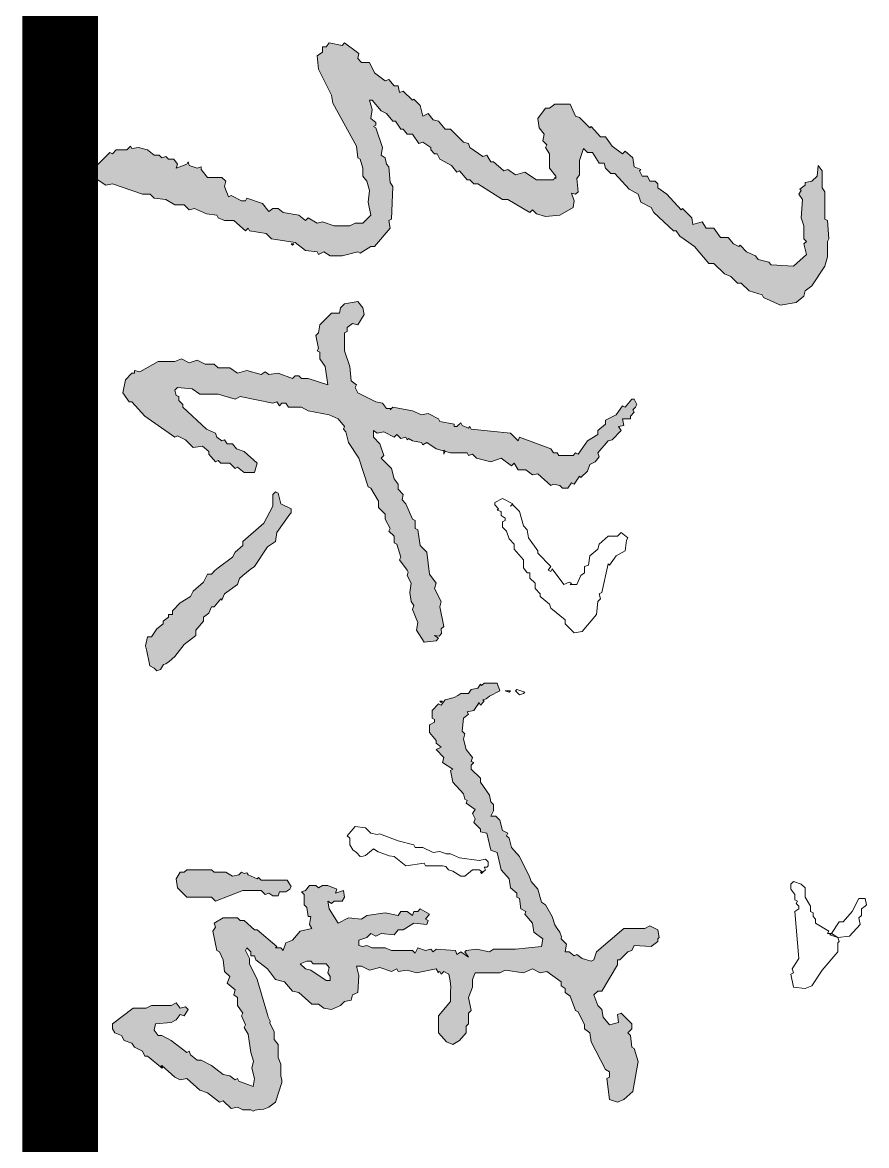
# Model space of a CAD drawing. Extents: x 1188826 to 1909461, y 608442 to 1651179.
# Drawn here: x 1280522.8 to 1280679.3, y 622542.3 to 622750.5 of the extents above; entities that cross this region are included whole.
import ezdxf

# ---------------------------------------------------------------- set-up
doc = ezdxf.new("R2010")
doc.units = 0
doc.header["$LTSCALE"] = 1000
doc.header["$MEASUREMENT"] = 0
doc.layers.add('图框', color=140, linetype='Continuous')
doc.layers.add('签名', color=7, linetype='Continuous', lineweight=18)

# ---------------------------------------------------------------- blocks, each defined once
blk = doc.blocks.new('tq123')
at = {"layer": '签名'}
h = blk.add_hatch(color=2, dxfattribs=at)
h.dxf.hatch_style = 1
h.paths.add_polyline_path([(-1979, 7074.9), (-1968.1, 7076.1), (-1966.9, 7078.5), (-1958.5, 7080.9), (-1951.2, 7080.9), (-1946.4, 7084.5), (-1937.9, 7087), (-1927, 7085.8), (-1914.9, 7088.2), (-1907.7, 7080.9), (-1907.7, 7073.7), (-1905.2, 7068.8), (-1905.2, 7054.3), (-1908.9, 7043.4), (-1907.7, 7038.6), (-1912.5, 7030.1), (-1910.1, 7027.7), (-1914.9, 7021.6), (-1917.3, 7007.1), (-1921, 7002.3), (-1921, 6997.5), (-1918.5, 6993.8), (-1925.8, 6987.8), (-1930.6, 6973.3), (-1928.2, 6972), (-1928.2, 6968.4), (-1933.1, 6958.7), (-1931.8, 6956.3), (-1941.5, 6952.7), (-1946.4, 6953.9), (-1950, 6950.3), (-1950, 6937), (-1959.1, 6929.3), (-1958.5, 6927.3), (-1961.9, 6917), (-1958.5, 6907.9), (-1962.1, 6909.1), (-1966.9, 6905.5), (-1966.9, 6900.7), (-1969.3, 6898.3), (-1968.1, 6894.6), (-1970.6, 6892.2), (-1970.6, 6887.4), (-1975.4, 6881.3), (-1977.8, 6872.9), (-1976.6, 6866.8), (-1979, 6865.6), (-1975.4, 6862), (-1975.4, 6852.3), (-1971.8, 6848.7), (-1973, 6846.3), (-1957.2, 6830.5), (-1950, 6831.7), (-1942.7, 6842.6), (-1943.9, 6848.7), (-1934.3, 6876.5), (-1934.3, 6883.7), (-1930.6, 6887.4), (-1929.4, 6898.3), (-1924.6, 6906.7), (-1924.6, 6915.2), (-1919.8, 6920), (-1921, 6924.9), (-1916.1, 6935.8), (-1914.9, 6945.4), (-1912.5, 6946.6), (-1910.1, 6952.7), (-1910.1, 6961.2), (-1900.4, 6972), (-1902.8, 6974.5), (-1900.4, 6975.7), (-1898, 6991.4), (-1893.1, 6996.2), (-1889.5, 7018), (-1882.3, 7027.7), (-1881, 7038.6), (-1878.6, 7039.8), (-1881, 7044.6), (-1877.4, 7050.7), (-1877.4, 7061.6), (-1881, 7076.1), (-1879.8, 7078.5), (-1885.9, 7088.2), (-1885.9, 7091.8), (-1902.8, 7106.3), (-1910.1, 7105.1), (-1911.3, 7107.5), (-1941.5, 7108.7), (-1945.2, 7106.3), (-1959.7, 7105.1), (-1962.1, 7102.7), (-1968.1, 7101.5), (-1970.6, 7097.8), (-1977.8, 7099.1), (-1996, 7093), (-1997.2, 7090.6), (-1998.4, 7093), (-2000.8, 7093), (-2004.4, 7088.2), (-2012.9, 7089.4), (-2021.4, 7087), (-2021.4, 7089.4), (-2011.7, 7097.8), (-2009.3, 7102.7), (-2002, 7108.7), (-2002, 7111.2), (-1994.7, 7116), (-1994.7, 7118.4), (-1989.9, 7122), (-1989.9, 7126.9), (-1981.4, 7132.9), (-1982.7, 7136.6), (-1977.8, 7143.8), (-1975.4, 7143.8), (-1971.8, 7147.4), (-1971.8, 7149.9), (-1966.9, 7152.3), (-1960.9, 7163.2), (-1954.8, 7168), (-1956, 7170.4), (-1947.6, 7177.7), (-1947.6, 7180.1), (-1943.9, 7183.7), (-1943.9, 7187.4), (-1929.4, 7210.3), (-1929.4, 7215.2), (-1917.3, 7235.7), (-1919.8, 7238.2), (-1916.1, 7241.8), (-1913.7, 7250.3), (-1914.9, 7263.6), (-1922.2, 7275.7), (-1928.2, 7276.9), (-1935.5, 7274.4), (-1934.3, 7278.1), (-1936.7, 7280.5), (-1948.8, 7279.3), (-1952.4, 7281.7), (-1965.7, 7281.7), (-1976.6, 7285.3), (-1973, 7289), (-1973, 7293.8), (-1963.3, 7299.9), (-1963.3, 7304.7), (-1958.5, 7305.9), (-1953.6, 7310.7), (-1953.6, 7314.4), (-1939.1, 7327.7), (-1934.3, 7336.1), (-1927, 7338.6), (-1922.2, 7348.2), (-1917.3, 7350.7), (-1900.4, 7368.8), (-1900.4, 7371.2), (-1895.6, 7374.8), (-1885.9, 7388.2), (-1870.2, 7401.5), (-1870.2, 7406.3), (-1860.5, 7416), (-1858.1, 7422), (-1852, 7428.1), (-1852, 7431.7), (-1844.8, 7439), (-1841.1, 7451.1), (-1838.7, 7452.3), (-1831.5, 7468), (-1833.9, 7482.5), (-1839.9, 7489.8), (-1844.8, 7491), (-1849.6, 7497), (-1867.7, 7509.1), (-1876.2, 7511.5), (-1890.7, 7511.5), (-1893.1, 7512.7), (-1910.1, 7511.5), (-1911.3, 7509.1), (-1936.7, 7509.1), (-1940.3, 7506.7), (-1956, 7506.7), (-1960.9, 7503.1), (-1951.2, 7501.9), (-1946.4, 7497), (-1945.2, 7491), (-1942.7, 7491), (-1939.1, 7486.1), (-1937.9, 7487.3), (-1934.3, 7484.9), (-1929.4, 7488.5), (-1912.5, 7487.3), (-1905.2, 7489.8), (-1893.1, 7489.8), (-1890.7, 7492.2), (-1888.3, 7489.8), (-1878.6, 7492.2), (-1867.7, 7480.1), (-1868.9, 7459.5), (-1871.4, 7457.1), (-1873.8, 7447.4), (-1877.4, 7445), (-1881, 7436.5), (-1887.1, 7430.5), (-1885.9, 7429.3), (-1888.3, 7424.4), (-1894.3, 7419.6), (-1894.3, 7412.3), (-1902.8, 7406.3), (-1902.8, 7399), (-1908.9, 7395.4), (-1906.4, 7386.9), (-1912.5, 7385.7), (-1921, 7377.3), (-1919.8, 7376.1), (-1934.3, 7362.7), (-1940.3, 7354.3), (-1943.9, 7354.3), (-1946.4, 7351.9), (-1946.4, 7347), (-1951.2, 7344.6), (-1951.2, 7339.8), (-1958.2, 7336.3), (-1959.7, 7332.5), (-1968.1, 7331.3), (-1974.2, 7324), (-1971.8, 7321.6), (-1979, 7311.9), (-1987.5, 7305.9), (-1987.5, 7301.1), (-1997.2, 7292.6), (-1996, 7291.4), (-2005.6, 7281.7), (-2006.8, 7278.1), (-2017.7, 7273.2), (-2017.7, 7258.7), (-2014.1, 7253.9), (-2014.1, 7250.3), (-2004.4, 7243), (-1996, 7244.2), (-1989.9, 7249), (-1983.9, 7247.8), (-1980.2, 7251.5), (-1977.8, 7250.3), (-1971.8, 7253.9), (-1958.5, 7253.9), (-1951.2, 7259.9), (-1948.8, 7259.9), (-1950, 7258.7), (-1947.6, 7257.5), (-1947.6, 7241.8), (-1954.8, 7230.9), (-1952.4, 7222.4), (-1957.2, 7215.2), (-1956, 7211.5), (-1964.5, 7201.9), (-1964.5, 7199.5), (-1970.6, 7195.8), (-1969.3, 7192.2), (-1977.8, 7180.1), (-1981.4, 7178.9), (-1982.7, 7174.1), (-1994.7, 7162), (-1994.7, 7157.1), (-2002, 7151.1), (-2003.2, 7146.2), (-2009.3, 7141.4), (-2006.8, 7136.6), (-2016.5, 7134.1), (-2022.6, 7128.1), (-2021.4, 7126.9), (-2029.8, 7118.4), (-2028.6, 7114.8), (-2034.7, 7113.6), (-2034.7, 7109.9), (-2040.7, 7105.1), (-2039.5, 7101.5), (-2046.8, 7091.8), (-2056.4, 7087), (-2056.4, 7079.7), (-2060.1, 7076.1), (-2064.9, 7077.3), (-2074.6, 7064), (-2072.2, 7061.6), (-2074.6, 7049.5), (-2071, 7047), (-2071, 7043.4), (-2066.1, 7043.4), (-2062.5, 7038.6), (-2050.4, 7039.8), (-2026.2, 7051.9), (-2018.9, 7053.1)])
h = blk.add_hatch(color=2, dxfattribs=at)
h.dxf.hatch_style = 1
h.paths.add_polyline_path([(-1198.4, 7268.4), (-1194.7, 7268.4), (-1191.1, 7273.2), (-1177.8, 7278.1), (-1176.6, 7280.5), (-1164.5, 7286.5), (-1160.9, 7286.5), (-1157.2, 7291.4), (-1148.8, 7292.6), (-1123.4, 7305.9), (-1121, 7309.5), (-1116.1, 7309.5), (-1114.9, 7307.1), (-1095.6, 7309.5), (-1093.1, 7316.8), (-1095.6, 7322.8), (-1102.8, 7331.3), (-1130.6, 7336.1), (-1142.7, 7332.5), (-1143.9, 7330.1), (-1154.8, 7328.9), (-1157.2, 7326.5), (-1160.9, 7330.1), (-1165.7, 7330.1), (-1175.4, 7320.4), (-1174.2, 7316.8), (-1166.9, 7318), (-1164.5, 7309.5), (-1171.8, 7303.5), (-1179, 7302.3), (-1182.6, 7298.6), (-1192.3, 7295), (-1195.9, 7298.6), (-1195.9, 7302.3), (-1220.1, 7316.8), (-1225, 7316.8), (-1225, 7319.2), (-1232.2, 7326.5), (-1233.4, 7330.1), (-1238.3, 7332.5), (-1237.1, 7348.2), (-1241.9, 7354.3), (-1244.3, 7354.3), (-1245.5, 7355.5), (-1252.8, 7354.3), (-1256.4, 7347), (-1254, 7342.2), (-1254, 7322.8), (-1232.2, 7297.4), (-1225, 7295), (-1223.8, 7292.6), (-1226.2, 7284.1), (-1229.8, 7279.3), (-1228.6, 7276.9), (-1232.2, 7272), (-1232.2, 7268.4), (-1239.5, 7269.6), (-1244.3, 7264.8), (-1246.3, 7264.9), (-1250.4, 7263.6), (-1254, 7261.1), (-1257.2, 7258.9), (-1264.9, 7256.3), (-1275.8, 7250.3), (-1278.2, 7246.6), (-1290.3, 7243), (-1297.6, 7237), (-1299.3, 7236.2), (-1302.6, 7235.2), (-1306, 7233.3), (-1320.5, 7226.1), (-1329, 7218.8), (-1337.5, 7216.4), (-1339.9, 7214), (-1342.3, 7215.2), (-1344.7, 7210.3), (-1354.4, 7207.9), (-1358, 7204.3), (-1358, 7199.5), (-1362.9, 7201.9), (-1368.9, 7201.9), (-1371.3, 7199.5), (-1377.4, 7198.2), (-1389.5, 7189.8), (-1393.1, 7189.8), (-1401.6, 7181.3), (-1405.2, 7181.3), (-1407.6, 7183.7), (-1408.8, 7181.3), (-1412.5, 7182.5), (-1419.7, 7176.5), (-1429.4, 7174.1), (-1434.2, 7175.3), (-1436.7, 7172.8), (-1448.8, 7174.1), (-1452.4, 7178.9), (-1454.8, 7177.7), (-1456, 7183.7), (-1460.4, 7187.6), (-1460.9, 7189.8), (-1464.5, 7193.4), (-1465.7, 7192.2), (-1466.7, 7195.3), (-1469.3, 7198.2), (-1474.2, 7207.9), (-1481.4, 7205.5), (-1481.4, 7193.4), (-1479, 7191), (-1480.2, 7189.8), (-1476.6, 7187.4), (-1475.4, 7181.3), (-1471.7, 7178.9), (-1471.7, 7171.6), (-1469.6, 7168.4), (-1468.1, 7165.6), (-1465.7, 7157.1), (-1460.9, 7153.5), (-1462.1, 7151.1), (-1456, 7145), (-1448.8, 7145), (-1447.5, 7147.4), (-1445.1, 7147.4), (-1442.7, 7142.6), (-1435.4, 7142.6), (-1428.2, 7148.7), (-1425.8, 7148.7), (-1422.1, 7153.5), (-1419.7, 7148.7), (-1412.5, 7155.9), (-1407.6, 7154.7), (-1401.6, 7164.4), (-1400.4, 7162), (-1389.5, 7164.4), (-1378.6, 7174.1), (-1373.8, 7175.3), (-1372.5, 7177.7), (-1370.1, 7176.5), (-1364.1, 7184.9), (-1360.5, 7182.5), (-1355.6, 7184.9), (-1352, 7183.7), (-1345.9, 7189.8), (-1343.5, 7189.8), (-1342.3, 7195.8), (-1326.6, 7199.5), (-1324.2, 7205.5), (-1308.4, 7209.1), (-1300, 7216.4), (-1291.5, 7217.6), (-1286.7, 7223.6), (-1283, 7223.6), (-1281.8, 7226.1), (-1272.2, 7227.3), (-1269.7, 7232.1), (-1267.3, 7230.9), (-1258.8, 7238.2), (-1250.4, 7239.4), (-1244.3, 7247.8), (-1237.1, 7246.6), (-1234.7, 7222.4), (-1234.7, 7201.9), (-1232.2, 7198.2), (-1234.7, 7186.1), (-1233.4, 7176.5), (-1232.2, 7175.3), (-1227.4, 7178.9), (-1232.2, 7171.6), (-1229.8, 7168), (-1233.4, 7166.8), (-1234.7, 7148.7), (-1232.2, 7146.2), (-1234.7, 7143.8), (-1233.4, 7139), (-1235.9, 7131.7), (-1231, 7129.3), (-1233.4, 7126.9), (-1233.4, 7107.5), (-1235.9, 7101.5), (-1235.9, 7089.4), (-1238.3, 7084.5), (-1237.1, 7080.9), (-1238.3, 7077.3), (-1243.1, 7077.3), (-1245.5, 7084.5), (-1249.2, 7088.2), (-1246.8, 7093), (-1249.2, 7097.8), (-1248, 7109.9), (-1252.8, 7113.6), (-1252.8, 7118.4), (-1258.8, 7128.1), (-1257.6, 7140.2), (-1261.3, 7141.4), (-1262.5, 7139), (-1267.3, 7142.6), (-1272.2, 7134.1), (-1269.7, 7131.7), (-1269.7, 7128.1), (-1266.1, 7126.9), (-1269.7, 7122), (-1269.7, 7116), (-1266.1, 7113.6), (-1268.5, 7101.5), (-1266.1, 7084.5), (-1262.5, 7079.7), (-1263.7, 7067.6), (-1258.8, 7057.9), (-1272.2, 7049.5), (-1279.4, 7048.3), (-1277, 7051.9), (-1279.4, 7054.3), (-1279.4, 7061.6), (-1283, 7064), (-1289.1, 7062.8), (-1286.7, 7055.5), (-1290.3, 7056.7), (-1293.9, 7048.3), (-1293.9, 7043.4), (-1291.5, 7039.8), (-1293.9, 7037.4), (-1293.9, 7031.3), (-1289.1, 7027.7), (-1287.9, 7024.1), (-1285.5, 7026.5), (-1275.8, 7026.5), (-1273.4, 7028.9), (-1264.9, 7030.1), (-1264.9, 7032.5), (-1257.6, 7031.3), (-1254, 7033.7), (-1251.6, 7022.9), (-1243.1, 7015.6), (-1240.7, 7009.5), (-1233.4, 7007.1), (-1235.9, 7004.7), (-1236.1, 7003.4), (-1237.2, 7000.9), (-1237.1, 7001.1), (-1235.9, 6999.9), (-1237.2, 7000.9), (-1252.8, 6982.9), (-1252.8, 6980.5), (-1261.3, 6970.8), (-1261.3, 6967.2), (-1263.7, 6964.8), (-1263.7, 6951.5), (-1258.8, 6943), (-1255.2, 6944.2), (-1251.6, 6941.8), (-1233.4, 6945.4), (-1232.2, 6947.9), (-1225, 6951.5), (-1214.1, 6952.7), (-1209.3, 6957.5), (-1203.2, 6955.1), (-1197.2, 6962.4), (-1192.3, 6961.2), (-1189.9, 6964.8), (-1182.6, 6964.8), (-1175.4, 6969.6), (-1173, 6968.4), (-1164.5, 6972), (-1162.1, 6970.8), (-1156, 6974.5), (-1140.3, 6976.7), (-1140.3, 6976.9), (-1140.2, 6976.7), (-1139.1, 6976.9), (-1131.1, 6979.4), (-1124.6, 6978.1), (-1114.9, 6980.5), (-1107.6, 6979.3), (-1112.5, 6966), (-1114.9, 6964.8), (-1113.7, 6962.4), (-1117.3, 6957.5), (-1118.5, 6951.5), (-1127, 6940.6), (-1131.8, 6930.9), (-1131.8, 6927.3), (-1136.7, 6921.2), (-1140.3, 6920), (-1139.1, 6917.6), (-1150, 6903.1), (-1154.8, 6894.6), (-1154.8, 6891), (-1159.7, 6887.4), (-1165.7, 6888.6), (-1166.9, 6903.1), (-1169.3, 6907.9), (-1174.2, 6911.6), (-1173, 6915.2), (-1179, 6918.8), (-1181.4, 6916.4), (-1180.2, 6911.6), (-1185.1, 6907.9), (-1182.6, 6903.1), (-1182.6, 6885), (-1180.2, 6880.1), (-1180.2, 6868), (-1165.7, 6848.7), (-1160.9, 6848.7), (-1157.2, 6851.1), (-1154.8, 6857.1), (-1150, 6859.6), (-1147.6, 6866.8), (-1143.9, 6869.2), (-1140.3, 6876.5), (-1135.5, 6878.9), (-1135.5, 6881.3), (-1125.8, 6893.4), (-1127, 6894.6), (-1116.1, 6906.7), (-1113.7, 6911.6), (-1114.9, 6917.6), (-1104, 6929.7), (-1101.6, 6937), (-1093.1, 6947.9), (-1094.3, 6951.5), (-1087.1, 6958.7), (-1088.3, 6964.8), (-1085.9, 6969.6), (-1085.9, 6976.9), (-1084.7, 6979.2), (-1085.5, 6981.1), (-1085.9, 6982.9), (-1086.6, 6989.1), (-1088.3, 6993.8), (-1093.1, 6999.9), (-1111.3, 7005.9), (-1113.7, 7005.9), (-1117, 7004.7), (-1118.5, 7004.7), (-1128.2, 7004.7), (-1134.3, 7002.3), (-1146.4, 7002.3), (-1151.2, 6998.7), (-1158.5, 6998.7), (-1165.7, 6995), (-1166.6, 6994.8), (-1168.1, 6995), (-1171.9, 6993.1), (-1174.2, 6992.6), (-1206.8, 6982.9), (-1221.3, 6975.7), (-1226.2, 6975.7), (-1233.4, 6972), (-1235.9, 6973.3), (-1232.2, 6976.9), (-1228.6, 6976.9), (-1228.6, 6980.5), (-1225, 6981.7), (-1216.5, 6992.6), (-1206.8, 6999.9), (-1204.4, 7008.3), (-1195.9, 7015.6), (-1194.7, 7021.6), (-1183.9, 7033.7), (-1183.9, 7039.8), (-1180.2, 7044.6), (-1179, 7051.9), (-1182.6, 7060.3), (-1186.3, 7064), (-1187.5, 7070), (-1192.3, 7071.2), (-1194.7, 7076.1), (-1210.5, 7077.3), (-1218.9, 7074.9), (-1218.9, 7079.7), (-1215.3, 7087), (-1217.7, 7096.6), (-1214.1, 7107.5), (-1216.5, 7112.4), (-1214.1, 7113.6), (-1215.3, 7122), (-1212.9, 7130.5), (-1216.5, 7148.7), (-1212.9, 7151.1), (-1211.7, 7153.5), (-1214.1, 7155.9), (-1211.7, 7160.7), (-1205.3, 7161.9), (-1199.5, 7162.4), (-1195.9, 7162), (-1186.3, 7162), (-1173, 7151.1), (-1157.2, 7151.1), (-1148.8, 7158.3), (-1146.4, 7164.4), (-1150, 7170.4), (-1157.2, 7176.5), (-1163.3, 7176.5), (-1165.7, 7178.9), (-1175.4, 7178.9), (-1177.8, 7181.3), (-1189.9, 7178.9), (-1199.6, 7182.5), (-1206.8, 7182.5), (-1212.9, 7184.9), (-1212.9, 7207.9), (-1215.3, 7212.8), (-1212.9, 7229.7), (-1216.5, 7238.2), (-1212.9, 7245.4), (-1214.1, 7251.5), (-1204.4, 7264.8), (-1200.8, 7264.8)])
h.paths.add_polyline_path([(-1205.6, 7050.7), (-1205.6, 7047), (-1215.3, 7032.5), (-1216.5, 7027.7), (-1221.3, 7022.9), (-1223.8, 7028.9), (-1223.8, 7032.5), (-1221.3, 7034.9), (-1221.3, 7047), (-1217.7, 7049.5), (-1212.9, 7048.3), (-1209.3, 7050.7)], flags=16)
h = blk.add_hatch(color=2, dxfattribs=at)
h.dxf.hatch_style = 1
h.paths.add_polyline_path([(-1750.4, 7076.1), (-1755.2, 7073.7), (-1757.7, 7074.9), (-1761.3, 7070), (-1774.6, 7068.8), (-1789.1, 7064), (-1806, 7064), (-1807.3, 7066.4), (-1810.9, 7066.4), (-1814.5, 7071.2), (-1813.3, 7076.1), (-1823, 7082.1), (-1829, 7080.9), (-1835.1, 7076.1), (-1832.7, 7064), (-1829, 7060.3), (-1824.2, 7059.1), (-1824.2, 7051.9), (-1813.3, 7041), (-1806, 7039.8), (-1803.6, 7037.4), (-1791.5, 7039.8), (-1789.1, 7038.6), (-1787.9, 7041), (-1781.9, 7041), (-1774.6, 7045.8), (-1757.7, 7048.3), (-1763.7, 7030.1), (-1763.7, 7024.1), (-1766.1, 7021.6), (-1766.1, 7018), (-1763.7, 7015.6), (-1768.6, 7002.3), (-1767.3, 6993.8), (-1769.8, 6990.2), (-1767.3, 6986.6), (-1771, 6973.3), (-1768.6, 6964.8), (-1773.4, 6957.5), (-1773.4, 6946.6), (-1777, 6943), (-1777, 6934.6), (-1780.6, 6927.3), (-1778.2, 6920), (-1781.9, 6912.8), (-1779.4, 6906.7), (-1779.4, 6891), (-1769.8, 6874.1), (-1771, 6869.2), (-1768.6, 6869.2), (-1768.6, 6866.8), (-1762.5, 6860.8), (-1750.4, 6858.3), (-1741.9, 6864.4), (-1741.9, 6866.8), (-1728.6, 6878.9), (-1709.3, 6906.7), (-1710.5, 6909.1), (-1706.9, 6916.4), (-1699.6, 6923.7), (-1700.8, 6932.1), (-1696, 6938.2), (-1693.6, 6938.2), (-1686.3, 6944.2), (-1687.5, 6946.6), (-1685.1, 6949.1), (-1685.1, 6957.5), (-1680.3, 6962.4), (-1681.5, 6964.8), (-1676.6, 6970.8), (-1676.6, 6980.5), (-1685.1, 6982.9), (-1696, 6970.8), (-1698.4, 6963.6), (-1703.2, 6960), (-1703.2, 6955.1), (-1706.9, 6952.7), (-1705.7, 6950.3), (-1709.3, 6945.4), (-1712.9, 6944.2), (-1716.5, 6935.8), (-1737.1, 6914), (-1739.5, 6914), (-1743.1, 6910.4), (-1746.8, 6910.4), (-1748, 6907.9), (-1752.8, 6906.7), (-1755.2, 6909.1), (-1754, 6922.5), (-1749.2, 6929.7), (-1749.2, 6946.6), (-1744.4, 6962.4), (-1746.8, 6967.2), (-1740.7, 6997.5), (-1741.9, 7001.1), (-1738.3, 7003.5), (-1740.7, 7005.9), (-1740.7, 7009.5), (-1737.1, 7012), (-1737.1, 7024.1), (-1733.5, 7030.1), (-1729.8, 7049.5), (-1726.2, 7057.9), (-1719, 7064), (-1716.5, 7062.8), (-1714.1, 7065.2), (-1704.4, 7067.6), (-1689.9, 7077.3), (-1663.3, 7085.8), (-1662.1, 7088.2), (-1650, 7095.4), (-1644, 7095.4), (-1637.9, 7101.5), (-1633.1, 7101.5), (-1624.6, 7106.3), (-1622.2, 7105.1), (-1617.4, 7109.9), (-1611.3, 7109.9), (-1610.1, 7112.4), (-1598, 7116), (-1595.6, 7114.8), (-1584.6, 7123), (-1581.1, 7122), (-1573.8, 7125.7), (-1565.3, 7124.5), (-1556.9, 7125.7), (-1553.2, 7128.1), (-1549.6, 7126.9), (-1537.5, 7131.7), (-1530.3, 7130.5), (-1519.4, 7137.8), (-1520.6, 7148.7), (-1523, 7151.1), (-1525.4, 7147.4), (-1524.8, 7151.5), (-1527.3, 7153.9), (-1531.5, 7153.5), (-1533.9, 7155.9), (-1552, 7152.3), (-1556.9, 7153.5), (-1569, 7147.4), (-1573.8, 7148.7), (-1582.3, 7142.6), (-1602.8, 7140.2), (-1608.9, 7134.1), (-1623.4, 7131.7), (-1624.6, 7129.3), (-1631.9, 7129.3), (-1633.1, 7126.9), (-1647.6, 7120.8), (-1651.2, 7117.2), (-1656.1, 7118.4), (-1660.9, 7113.6), (-1665.7, 7113.6), (-1670.6, 7109.9), (-1680.3, 7107.5), (-1689.9, 7097.8), (-1692.3, 7100.3), (-1703.2, 7096.6), (-1709.3, 7090.6), (-1715.3, 7090.6), (-1712.9, 7094.2), (-1714.1, 7100.3), (-1709.3, 7109.9), (-1711.7, 7112.4), (-1708.1, 7116), (-1709.3, 7120.8), (-1706.9, 7122), (-1708.1, 7123.2), (-1705.7, 7126.9), (-1704.4, 7135.3), (-1702, 7136.6), (-1704.4, 7140.2), (-1698.4, 7148.7), (-1696.4, 7155.9), (-1697.2, 7155.9), (-1696.1, 7157), (-1694.8, 7162), (-1694.8, 7177.7), (-1692.3, 7178.9), (-1693.6, 7182.5), (-1689.9, 7186.1), (-1686.3, 7199.5), (-1689.9, 7209.1), (-1682.7, 7218.8), (-1685.1, 7221.2), (-1679, 7224.9), (-1679, 7232.1), (-1674.2, 7238.2), (-1675.4, 7243), (-1664.5, 7255.1), (-1665.7, 7257.5), (-1664.5, 7263.6), (-1662.1, 7266), (-1662.1, 7270.8), (-1666.9, 7274.4), (-1665.7, 7276.9), (-1673, 7281.7), (-1671.8, 7282.9), (-1677.8, 7289), (-1683.9, 7291.4), (-1686.3, 7296.2), (-1691.1, 7299.9), (-1694.8, 7298.6), (-1705.7, 7308.3), (-1706.9, 7311.9), (-1715.3, 7320.4), (-1719, 7318), (-1720.2, 7322.8), (-1726.2, 7321.6), (-1726.2, 7328.9), (-1728.6, 7328.9), (-1732.3, 7332.5), (-1734.7, 7331.3), (-1737.1, 7333.7), (-1739.5, 7334.9), (-1744.4, 7332.5), (-1744.4, 7330.1), (-1737.1, 7324), (-1738.3, 7321.6), (-1729.8, 7315.6), (-1725, 7305.9), (-1721.4, 7305.9), (-1715.3, 7298.6), (-1711.7, 7298.6), (-1705.7, 7289), (-1693.6, 7280.5), (-1694.8, 7278.1), (-1692.3, 7275.7), (-1692.3, 7262.4), (-1694.8, 7261.1), (-1694.8, 7257.5), (-1698.4, 7255.1), (-1709.3, 7226.1), (-1705.7, 7224.9), (-1712.9, 7217.6), (-1716.5, 7181.3), (-1719, 7180.1), (-1717.7, 7178.9), (-1721.2, 7170.3), (-1719, 7168), (-1719, 7165.6), (-1721.4, 7165.6), (-1723.8, 7152.3), (-1726.2, 7151.1), (-1731.1, 7141.4), (-1729.8, 7135.3), (-1733.5, 7126.9), (-1737.1, 7108.7), (-1735.9, 7107.5), (-1735.9, 7102.7), (-1740.7, 7099.1), (-1741.9, 7093)])
h = blk.add_hatch(color=2, dxfattribs=at)
h.dxf.hatch_style = 1
h.paths.add_polyline_path([(-1561.7, 6921.2), (-1555.7, 6911.6), (-1548.4, 6904.3), (-1544.8, 6904.3), (-1544.8, 6900.7), (-1542.4, 6900.7), (-1538.7, 6895.8), (-1536.3, 6895.8), (-1531.5, 6889.8), (-1524.2, 6885), (-1524.2, 6881.3), (-1515.9, 6879.5), (-1510.8, 6880.5), (-1500.5, 6882.9), (-1497.4, 6883.5), (-1495.2, 6887.4), (-1492.8, 6889.8), (-1494, 6893.4), (-1498.5, 6896), (-1499.3, 6898.3), (-1501.4, 6901.3), (-1506.1, 6906.7), (-1517, 6915.2), (-1525.4, 6926.1), (-1530.3, 6926.1), (-1538.7, 6933.3), (-1542.4, 6933.3), (-1546, 6938.2), (-1552, 6940.6), (-1552, 6943), (-1559.3, 6949.1), (-1558.1, 6950.3), (-1564.1, 6952.7), (-1572.6, 6964.8), (-1578.4, 6966.4), (-1581.1, 6969.6), (-1586.6, 6976.4), (-1589.5, 6980.5), (-1607.7, 6992.6), (-1612.5, 6999.9), (-1621, 7001.1), (-1639.6, 7014.4), (-1642.8, 7014.4), (-1647.6, 7004.7), (-1657.3, 7002.3), (-1658.5, 6999.9), (-1656.1, 6997.5), (-1645.2, 6997.5), (-1629.4, 6989), (-1612.5, 6969.6), (-1608.9, 6969.6), (-1602.8, 6962.4), (-1598, 6960), (-1588.3, 6946.6), (-1585.8, 6943.6), (-1582.3, 6940.6), (-1582.3, 6937), (-1575, 6933.3), (-1566.5, 6923.7)])
h = blk.add_hatch(color=2, dxfattribs=at)
h.dxf.hatch_style = 1
h.paths.add_polyline_path([(-1306, 6943), (-1308.4, 6940.6), (-1308.4, 6917.6), (-1306, 6915.2), (-1306, 6911.6), (-1300, 6907.9), (-1291.5, 6909.1), (-1283, 6917.6), (-1283, 6940.6), (-1279.4, 6944.2), (-1289.1, 6969.6), (-1289.1, 6986.6), (-1285.5, 6990.2), (-1286.7, 6993.8), (-1284.2, 6997.5), (-1284.2, 7002.3), (-1287.9, 7003.5), (-1287.9, 7009.5), (-1290.3, 7013.2), (-1292.7, 7014.4), (-1298.8, 7010.8), (-1298.8, 6986.6), (-1301.2, 6984.1), (-1300, 6982.9), (-1304.9, 6971.3), (-1304.8, 6970.8), (-1306, 6968.4), (-1303.6, 6966), (-1302.4, 6960), (-1306, 6953.9)])
at = {"layer": '图框', "const_width": 70}
blk.add_lwpolyline([(-6995.1, 6800.3), (4.9, 6800.3)], dxfattribs=at)
at = {"layer": '签名', "color": 2, "elevation": 9704994.5}
for points in [[(-1274.6, 7546.6), (-1275.8, 7547.8), (-1281.8, 7546.6), (-1281.8, 7540.6), (-1269.7, 7534.5), (-1260.1, 7526), (-1260.1, 7522.4), (-1249.2, 7515.2), (-1245.5, 7521.2), (-1246.8, 7532.1), (-1257.6, 7541.8), (-1263.7, 7540.6), (-1266.1, 7543), (-1272.2, 7543), (-1274.6, 7546.6)], [(-1240.7, 7521.2), (-1241.9, 7522.4), (-1245.5, 7521.2), (-1248, 7513.9), (-1249.2, 7515.2), (-1249.2, 7511.5), (-1251.6, 7512.7), (-1258.8, 7500.6), (-1262.5, 7500.6), (-1264.9, 7498.2), (-1268.5, 7498.2), (-1269.7, 7495.8), (-1274.6, 7495.8), (-1283, 7491), (-1291.5, 7491), (-1295.1, 7487.3), (-1297.6, 7480.1), (-1295.1, 7477.7), (-1290.3, 7477.7), (-1285.5, 7481.3), (-1280.6, 7481.3), (-1279.4, 7483.7), (-1277, 7482.5), (-1274.6, 7484.9), (-1272.2, 7484.9), (-1269.7, 7481.3), (-1226.2, 7484.9), (-1216.5, 7478.9), (-1212.9, 7480.1), (-1211.7, 7477.7), (-1199.6, 7480.1), (-1198.4, 7491), (-1200.8, 7497), (-1215.3, 7506.7), (-1232.2, 7521.2), (-1240.7, 7521.2)], [(-1890.7, 7511.5), (-1893.1, 7512.7), (-1910.1, 7511.5), (-1911.3, 7509.1), (-1936.7, 7509.1), (-1940.3, 7506.7), (-1956, 7506.7), (-1960.9, 7503.1), (-1951.2, 7501.9), (-1946.4, 7497), (-1945.2, 7491), (-1942.7, 7491), (-1939.1, 7486.1), (-1937.9, 7487.3), (-1934.3, 7484.9), (-1929.4, 7488.5), (-1912.5, 7487.3), (-1905.2, 7489.8), (-1893.1, 7489.8), (-1890.7, 7492.2), (-1888.3, 7489.8), (-1878.6, 7492.2), (-1867.7, 7480.1), (-1868.9, 7459.5), (-1871.4, 7457.1), (-1873.8, 7447.4), (-1877.4, 7445), (-1881, 7436.5), (-1887.1, 7430.5), (-1885.9, 7429.3), (-1888.3, 7424.4), (-1894.3, 7419.6), (-1894.3, 7412.3), (-1902.8, 7406.3), (-1902.8, 7399), (-1908.9, 7395.4), (-1906.4, 7386.9), (-1912.5, 7385.7), (-1921, 7377.3), (-1919.8, 7376.1), (-1934.3, 7362.7), (-1940.3, 7354.3), (-1943.9, 7354.3), (-1946.4, 7351.9), (-1946.4, 7347), (-1951.2, 7344.6), (-1951.2, 7339.8), (-1956, 7337.3), (-1957.2, 7338.6), (-1959.7, 7332.5), (-1968.1, 7331.3), (-1974.2, 7324), (-1971.8, 7321.6), (-1979, 7311.9), (-1987.5, 7305.9), (-1987.5, 7301.1), (-1997.2, 7292.6), (-1996, 7291.4), (-2005.6, 7281.7), (-2006.8, 7278.1), (-2017.7, 7273.2), (-2017.7, 7258.7), (-2014.1, 7253.9), (-2014.1, 7250.3), (-2004.4, 7243), (-1996, 7244.2), (-1989.9, 7249), (-1983.9, 7247.8), (-1980.2, 7251.5), (-1977.8, 7250.3), (-1971.8, 7253.9), (-1958.5, 7253.9), (-1951.2, 7259.9), (-1948.8, 7259.9), (-1950, 7258.7), (-1947.6, 7257.5), (-1947.6, 7241.8), (-1954.8, 7230.9), (-1952.4, 7222.4), (-1957.2, 7215.2), (-1956, 7211.5), (-1964.5, 7201.9), (-1964.5, 7199.5), (-1970.6, 7195.8), (-1969.3, 7192.2), (-1977.8, 7180.1), (-1981.4, 7178.9), (-1982.7, 7174.1), (-1994.7, 7162), (-1994.7, 7157.1), (-2002, 7151.1), (-2003.2, 7146.2), (-2009.3, 7141.4), (-2006.8, 7136.6), (-2016.5, 7134.1), (-2022.6, 7128.1), (-2021.4, 7126.9), (-2029.8, 7118.4), (-2028.6, 7114.8), (-2034.7, 7113.6), (-2034.7, 7109.9), (-2040.7, 7105.1), (-2039.5, 7101.5), (-2046.8, 7091.8), (-2056.4, 7087), (-2056.4, 7079.7), (-2060.1, 7076.1), (-2064.9, 7077.3), (-2074.6, 7064), (-2072.2, 7061.6), (-2074.6, 7049.5), (-2071, 7047), (-2071, 7043.4), (-2066.1, 7043.4), (-2062.5, 7038.6), (-2050.4, 7039.8), (-2026.2, 7051.9), (-2018.9, 7053.1), (-1979, 7074.9), (-1968.1, 7076.1), (-1966.9, 7078.5), (-1958.5, 7080.9), (-1951.2, 7080.9), (-1946.4, 7084.5), (-1937.9, 7087), (-1927, 7085.8), (-1914.9, 7088.2), (-1907.7, 7080.9), (-1907.7, 7073.7), (-1905.2, 7068.8), (-1905.2, 7054.3), (-1908.9, 7043.4), (-1907.7, 7038.6), (-1912.5, 7030.1), (-1910.1, 7027.7), (-1914.9, 7021.6), (-1917.3, 7007.1), (-1921, 7002.3), (-1921, 6997.5), (-1918.5, 6993.8), (-1925.8, 6987.8), (-1930.6, 6973.3), (-1928.2, 6972), (-1928.2, 6968.4), (-1933.1, 6958.7), (-1931.8, 6956.3), (-1941.5, 6952.7), (-1946.4, 6953.9), (-1950, 6950.3), (-1950, 6937), (-1957.2, 6930.9), (-1959.7, 6930.9), (-1958.5, 6927.3), (-1960.9, 6920), (-1964.5, 6918.8), (-1962.1, 6917.6), (-1958.5, 6907.9), (-1962.1, 6909.1), (-1966.9, 6905.5), (-1966.9, 6900.7), (-1969.3, 6898.3), (-1968.1, 6894.6), (-1970.6, 6892.2), (-1970.6, 6887.4), (-1975.4, 6881.3), (-1977.8, 6872.9), (-1976.6, 6866.8), (-1979, 6865.6), (-1975.4, 6862), (-1975.4, 6852.3), (-1971.8, 6848.7), (-1973, 6846.3), (-1957.2, 6830.5), (-1950, 6831.7), (-1942.7, 6842.6), (-1943.9, 6848.7), (-1934.3, 6876.5), (-1934.3, 6883.7), (-1930.6, 6887.4), (-1929.4, 6898.3), (-1924.6, 6906.7), (-1924.6, 6915.2), (-1919.8, 6920), (-1921, 6924.9), (-1916.1, 6935.8), (-1914.9, 6945.4), (-1912.5, 6946.6), (-1910.1, 6952.7), (-1910.1, 6961.2), (-1900.4, 6972), (-1902.8, 6974.5), (-1900.4, 6975.7), (-1898, 6991.4), (-1893.1, 6996.2), (-1889.5, 7018), (-1882.3, 7027.7), (-1881, 7038.6), (-1878.6, 7039.8), (-1881, 7044.6), (-1877.4, 7050.7), (-1877.4, 7061.6), (-1881, 7076.1), (-1879.8, 7078.5), (-1885.9, 7088.2), (-1885.9, 7091.8), (-1902.8, 7106.3), (-1910.1, 7105.1), (-1911.3, 7107.5), (-1941.5, 7108.7), (-1945.2, 7106.3), (-1959.7, 7105.1), (-1962.1, 7102.7), (-1968.1, 7101.5), (-1970.6, 7097.8), (-1977.8, 7099.1), (-1996, 7093), (-1997.2, 7090.6), (-1998.4, 7093), (-2000.8, 7093), (-2004.4, 7088.2), (-2012.9, 7089.4), (-2021.4, 7087), (-2021.4, 7089.4), (-2011.7, 7097.8), (-2009.3, 7102.7), (-2002, 7108.7), (-2002, 7111.2), (-1994.7, 7116), (-1994.7, 7118.4), (-1989.9, 7122), (-1989.9, 7126.9), (-1981.4, 7132.9), (-1982.7, 7136.6), (-1977.8, 7143.8), (-1975.4, 7143.8), (-1971.8, 7147.4), (-1971.8, 7149.9), (-1966.9, 7152.3), (-1960.9, 7163.2), (-1954.8, 7168), (-1956, 7170.4), (-1947.6, 7177.7), (-1947.6, 7180.1), (-1943.9, 7183.7), (-1943.9, 7187.4), (-1929.4, 7210.3), (-1929.4, 7215.2), (-1917.3, 7235.7), (-1919.8, 7238.2), (-1916.1, 7241.8), (-1913.7, 7250.3), (-1914.9, 7263.6), (-1922.2, 7275.7), (-1928.2, 7276.9), (-1935.5, 7274.4), (-1934.3, 7278.1), (-1936.7, 7280.5), (-1948.8, 7279.3), (-1952.4, 7281.7), (-1965.7, 7281.7), (-1976.6, 7285.3), (-1973, 7289), (-1973, 7293.8), (-1963.3, 7299.9), (-1963.3, 7304.7), (-1958.5, 7305.9), (-1953.6, 7310.7), (-1953.6, 7314.4), (-1939.1, 7327.7), (-1934.3, 7336.1), (-1927, 7338.6), (-1922.2, 7348.2), (-1917.3, 7350.7), (-1900.4, 7368.8), (-1900.4, 7371.2), (-1895.6, 7374.8), (-1885.9, 7388.2), (-1870.2, 7401.5), (-1870.2, 7406.3), (-1860.5, 7416), (-1858.1, 7422), (-1852, 7428.1), (-1852, 7431.7), (-1844.8, 7439), (-1841.1, 7451.1), (-1838.7, 7452.3), (-1831.5, 7468), (-1833.9, 7482.5), (-1839.9, 7489.8), (-1844.8, 7491), (-1849.6, 7497), (-1867.7, 7509.1), (-1876.2, 7511.5), (-1890.7, 7511.5)], [(-1244.3, 7354.3), (-1245.5, 7355.5), (-1252.8, 7354.3), (-1256.4, 7347), (-1254, 7342.2), (-1254, 7322.8), (-1232.2, 7297.4), (-1225, 7295), (-1223.8, 7292.6), (-1226.2, 7284.1), (-1229.8, 7279.3), (-1228.6, 7276.9), (-1232.2, 7272), (-1232.2, 7268.4), (-1239.5, 7269.6), (-1244.3, 7264.8), (-1246.3, 7264.9), (-1250.4, 7263.6), (-1254, 7261.1), (-1257.2, 7258.9), (-1264.9, 7256.3), (-1275.8, 7250.3), (-1278.2, 7246.6), (-1290.3, 7243), (-1297.6, 7237), (-1299.3, 7236.2), (-1302.6, 7235.2), (-1306, 7233.3), (-1320.5, 7226.1), (-1329, 7218.8), (-1337.5, 7216.4), (-1339.9, 7214), (-1342.3, 7215.2), (-1344.7, 7210.3), (-1354.4, 7207.9), (-1358, 7204.3), (-1358, 7199.5), (-1362.9, 7201.9), (-1368.9, 7201.9), (-1371.3, 7199.5), (-1377.4, 7198.2), (-1389.5, 7189.8), (-1393.1, 7189.8), (-1401.6, 7181.3), (-1405.2, 7181.3), (-1407.6, 7183.7), (-1408.8, 7181.3), (-1412.5, 7182.5), (-1419.7, 7176.5), (-1429.4, 7174.1), (-1434.2, 7175.3), (-1436.7, 7172.8), (-1448.8, 7174.1), (-1452.4, 7178.9), (-1454.8, 7177.7), (-1456, 7183.7), (-1463.3, 7188.6), (-1460.9, 7189.8), (-1464.5, 7193.4), (-1465.7, 7192.2), (-1466.7, 7195.3), (-1469.3, 7198.2), (-1474.2, 7207.9), (-1481.4, 7205.5), (-1481.4, 7193.4), (-1479, 7191), (-1480.2, 7189.8), (-1476.6, 7187.4), (-1475.4, 7181.3), (-1471.7, 7178.9), (-1471.7, 7171.6), (-1469.8, 7168.8), (-1468.1, 7165.6), (-1465.7, 7157.1), (-1460.9, 7153.5), (-1462.1, 7151.1), (-1456, 7145), (-1448.8, 7145), (-1447.5, 7147.4), (-1445.1, 7147.4), (-1442.7, 7142.6), (-1435.4, 7142.6), (-1428.2, 7148.7), (-1425.8, 7148.7), (-1422.1, 7153.5), (-1419.7, 7148.7), (-1412.5, 7155.9), (-1407.6, 7154.7), (-1401.6, 7164.4), (-1400.4, 7162), (-1389.5, 7164.4), (-1378.6, 7174.1), (-1373.8, 7175.3), (-1372.5, 7177.7), (-1370.1, 7176.5), (-1364.1, 7184.9), (-1360.5, 7182.5), (-1355.6, 7184.9), (-1352, 7183.7), (-1345.9, 7189.8), (-1343.5, 7189.8), (-1342.3, 7195.8), (-1326.6, 7199.5), (-1324.2, 7205.5), (-1308.4, 7209.1), (-1300, 7216.4), (-1291.5, 7217.6), (-1286.7, 7223.6), (-1283, 7223.6), (-1281.8, 7226.1), (-1272.2, 7227.3), (-1269.7, 7232.1), (-1267.3, 7230.9), (-1258.8, 7238.2), (-1250.4, 7239.4), (-1244.3, 7247.8), (-1237.1, 7246.6), (-1234.7, 7222.4), (-1234.7, 7201.9), (-1232.2, 7198.2), (-1234.7, 7186.1), (-1233.4, 7176.5), (-1232.2, 7175.3), (-1227.4, 7178.9), (-1232.2, 7171.6), (-1229.8, 7168), (-1233.4, 7166.8), (-1234.7, 7148.7), (-1232.2, 7146.2), (-1234.7, 7143.8), (-1233.4, 7139), (-1235.9, 7131.7), (-1231, 7129.3), (-1233.4, 7126.9), (-1233.4, 7107.5), (-1235.9, 7101.5), (-1235.9, 7089.4), (-1238.3, 7084.5), (-1237.1, 7080.9), (-1238.3, 7077.3), (-1243.1, 7077.3), (-1245.5, 7084.5), (-1249.2, 7088.2), (-1246.8, 7093), (-1249.2, 7097.8), (-1248, 7109.9), (-1252.8, 7113.6), (-1252.8, 7118.4), (-1258.8, 7128.1), (-1257.6, 7140.2), (-1261.3, 7141.4), (-1262.5, 7139), (-1267.3, 7142.6), (-1272.2, 7134.1), (-1269.7, 7131.7), (-1269.7, 7128.1), (-1266.1, 7126.9), (-1269.7, 7122), (-1269.7, 7116), (-1266.1, 7113.6), (-1268.5, 7101.5), (-1266.1, 7084.5), (-1262.5, 7079.7), (-1263.7, 7067.6), (-1258.8, 7057.9), (-1272.2, 7049.5), (-1279.4, 7048.3), (-1277, 7051.9), (-1279.4, 7054.3), (-1279.4, 7061.6), (-1283, 7064), (-1289.1, 7062.8), (-1286.7, 7055.5), (-1290.3, 7056.7), (-1293.9, 7048.3), (-1293.9, 7043.4), (-1291.5, 7039.8), (-1293.9, 7037.4), (-1293.9, 7031.3), (-1289.1, 7027.7), (-1287.9, 7024.1), (-1285.5, 7026.5), (-1275.8, 7026.5), (-1273.4, 7028.9), (-1264.9, 7030.1), (-1264.9, 7032.5), (-1257.6, 7031.3), (-1254, 7033.7), (-1251.6, 7022.9), (-1243.1, 7015.6), (-1240.7, 7009.5), (-1233.4, 7007.1), (-1235.9, 7004.7), (-1236.1, 7003.4), (-1235.9, 6999.9), (-1237.1, 7001.1), (-1252.8, 6982.9), (-1252.8, 6980.5), (-1261.3, 6970.8), (-1261.3, 6967.2), (-1263.7, 6964.8), (-1263.7, 6951.5), (-1258.8, 6943), (-1255.2, 6944.2), (-1251.6, 6941.8), (-1233.4, 6945.4), (-1232.2, 6947.9), (-1225, 6951.5), (-1214.1, 6952.7), (-1209.3, 6957.5), (-1203.2, 6955.1), (-1197.2, 6962.4), (-1192.3, 6961.2), (-1189.9, 6964.8), (-1182.6, 6964.8), (-1175.4, 6969.6), (-1173, 6968.4), (-1164.5, 6972), (-1162.1, 6970.8), (-1156, 6974.5), (-1139.1, 6976.9), (-1131.1, 6979.4), (-1124.6, 6978.1), (-1114.9, 6980.5), (-1107.6, 6979.3), (-1112.5, 6966), (-1114.9, 6964.8), (-1113.7, 6962.4), (-1117.3, 6957.5), (-1118.5, 6951.5), (-1127, 6940.6), (-1131.8, 6930.9), (-1131.8, 6927.3), (-1136.7, 6921.2), (-1140.3, 6920), (-1139.1, 6917.6), (-1150, 6903.1), (-1154.8, 6894.6), (-1154.8, 6891), (-1159.7, 6887.4), (-1165.7, 6888.6), (-1166.9, 6903.1), (-1169.3, 6907.9), (-1174.2, 6911.6), (-1173, 6915.2), (-1179, 6918.8), (-1181.4, 6916.4), (-1180.2, 6911.6), (-1185.1, 6907.9), (-1182.6, 6903.1), (-1182.6, 6885), (-1180.2, 6880.1), (-1180.2, 6868), (-1165.7, 6848.7), (-1160.9, 6848.7), (-1157.2, 6851.1), (-1154.8, 6857.1), (-1150, 6859.6), (-1147.6, 6866.8), (-1143.9, 6869.2), (-1140.3, 6876.5), (-1135.5, 6878.9), (-1135.5, 6881.3), (-1125.8, 6893.4), (-1127, 6894.6), (-1116.1, 6906.7), (-1113.7, 6911.6), (-1114.9, 6917.6), (-1104, 6929.7), (-1101.6, 6937), (-1093.1, 6947.9), (-1094.3, 6951.5), (-1087.1, 6958.7), (-1088.3, 6964.8), (-1085.9, 6969.6), (-1085.9, 6976.9), (-1084.7, 6979.2), (-1085.5, 6981.1), (-1085.9, 6982.9), (-1086.6, 6989.1), (-1088.3, 6993.8), (-1093.1, 6999.9), (-1111.3, 7005.9), (-1113.7, 7005.9), (-1117, 7004.7), (-1118.5, 7004.7), (-1128.2, 7004.7), (-1134.3, 7002.3), (-1146.4, 7002.3), (-1151.2, 6998.7), (-1158.5, 6998.7), (-1165.7, 6995), (-1166.6, 6994.8), (-1168.1, 6995), (-1171.9, 6993.1), (-1174.2, 6992.6), (-1206.8, 6982.9), (-1221.3, 6975.7), (-1226.2, 6975.7), (-1233.4, 6972), (-1235.9, 6973.3), (-1232.2, 6976.9), (-1228.6, 6976.9), (-1228.6, 6980.5), (-1225, 6981.7), (-1216.5, 6992.6), (-1206.8, 6999.9), (-1204.4, 7008.3), (-1195.9, 7015.6), (-1194.7, 7021.6), (-1183.9, 7033.7), (-1183.9, 7039.8), (-1180.2, 7044.6), (-1179, 7051.9), (-1182.6, 7060.3), (-1186.3, 7064), (-1187.5, 7070), (-1192.3, 7071.2), (-1194.7, 7076.1), (-1210.5, 7077.3), (-1218.9, 7074.9), (-1218.9, 7079.7), (-1215.3, 7087), (-1217.7, 7096.6), (-1214.1, 7107.5), (-1216.5, 7112.4), (-1214.1, 7113.6), (-1215.3, 7122), (-1212.9, 7130.5), (-1216.5, 7148.7), (-1212.9, 7151.1), (-1213.9, 7150.4), (-1214.1, 7152.3), (-1214.1, 7152.3), (-1211.7, 7153.5), (-1214.1, 7155.9), (-1211.7, 7160.7), (-1205.3, 7161.9), (-1199.5, 7162.4), (-1195.9, 7162), (-1186.3, 7162), (-1173, 7151.1), (-1157.2, 7151.1), (-1148.8, 7158.3), (-1146.4, 7164.4), (-1150, 7170.4), (-1157.2, 7176.5), (-1163.3, 7176.5), (-1165.7, 7178.9), (-1175.4, 7178.9), (-1177.8, 7181.3), (-1189.9, 7178.9), (-1199.6, 7182.5), (-1206.8, 7182.5), (-1212.9, 7184.9), (-1212.9, 7207.9), (-1215.3, 7212.8), (-1212.9, 7229.7), (-1216.5, 7238.2), (-1212.9, 7245.4), (-1214.1, 7251.5), (-1204.4, 7264.8), (-1200.8, 7264.8), (-1198.4, 7268.4), (-1194.7, 7268.4), (-1191.1, 7273.2), (-1177.8, 7278.1), (-1176.6, 7280.5), (-1164.5, 7286.5), (-1160.9, 7286.5), (-1157.2, 7291.4), (-1148.8, 7292.6), (-1123.4, 7305.9), (-1121, 7309.5), (-1116.1, 7309.5), (-1114.9, 7307.1), (-1095.6, 7309.5), (-1093.1, 7316.8), (-1095.6, 7322.8), (-1102.8, 7331.3), (-1130.6, 7336.1), (-1142.7, 7332.5), (-1143.9, 7330.1), (-1154.8, 7328.9), (-1157.2, 7326.5), (-1160.9, 7330.1), (-1165.7, 7330.1), (-1175.4, 7320.4), (-1174.2, 7316.8), (-1166.9, 7318), (-1164.5, 7309.5), (-1171.8, 7303.5), (-1179, 7302.3), (-1182.6, 7298.6), (-1192.3, 7295), (-1195.9, 7298.6), (-1195.9, 7302.3), (-1220.1, 7316.8), (-1225, 7316.8), (-1225, 7319.2), (-1232.2, 7326.5), (-1233.4, 7330.1), (-1238.3, 7332.5), (-1237.1, 7348.2), (-1241.9, 7354.3), (-1244.3, 7354.3)], [(-1737.1, 7333.7), (-1739.5, 7334.9), (-1744.4, 7332.5), (-1744.4, 7330.1), (-1737.1, 7324), (-1738.3, 7321.6), (-1729.8, 7315.6), (-1725, 7305.9), (-1721.4, 7305.9), (-1715.3, 7298.6), (-1711.7, 7298.6), (-1705.7, 7289), (-1693.6, 7280.5), (-1694.8, 7278.1), (-1692.3, 7275.7), (-1692.3, 7262.4), (-1694.8, 7261.1), (-1694.8, 7257.5), (-1698.4, 7255.1), (-1709.3, 7226.1), (-1705.7, 7224.9), (-1712.9, 7217.6), (-1716.5, 7181.3), (-1719, 7180.1), (-1717.7, 7178.9), (-1720.2, 7172.8), (-1722.6, 7171.6), (-1719, 7168), (-1719, 7165.6), (-1721.4, 7165.6), (-1723.8, 7152.3), (-1726.2, 7151.1), (-1731.1, 7141.4), (-1729.8, 7135.3), (-1733.5, 7126.9), (-1737.1, 7108.7), (-1734.7, 7106.3), (-1734.7, 7106.3), (-1735.9, 7107.5), (-1735.9, 7102.7), (-1740.7, 7099.1), (-1741.9, 7093), (-1750.4, 7076.1), (-1755.2, 7073.7), (-1757.7, 7074.9), (-1761.3, 7070), (-1774.6, 7068.8), (-1789.1, 7064), (-1806, 7064), (-1807.3, 7066.4), (-1810.9, 7066.4), (-1814.5, 7071.2), (-1813.3, 7076.1), (-1823, 7082.1), (-1829, 7080.9), (-1835.1, 7076.1), (-1832.7, 7064), (-1829, 7060.3), (-1824.2, 7059.1), (-1824.2, 7051.9), (-1813.3, 7041), (-1806, 7039.8), (-1803.6, 7037.4), (-1791.5, 7039.8), (-1789.1, 7038.6), (-1787.9, 7041), (-1781.9, 7041), (-1774.6, 7045.8), (-1757.7, 7048.3), (-1763.7, 7030.1), (-1763.7, 7024.1), (-1766.1, 7021.6), (-1766.1, 7018), (-1763.7, 7015.6), (-1768.6, 7002.3), (-1767.3, 6993.8), (-1769.8, 6990.2), (-1767.3, 6986.6), (-1771, 6973.3), (-1768.6, 6964.8), (-1773.4, 6957.5), (-1773.4, 6946.6), (-1777, 6943), (-1777, 6934.6), (-1780.6, 6927.3), (-1778.2, 6920), (-1781.9, 6912.8), (-1779.4, 6906.7), (-1779.4, 6891), (-1769.8, 6874.1), (-1771, 6869.2), (-1768.6, 6869.2), (-1768.6, 6866.8), (-1762.5, 6860.8), (-1750.4, 6858.3), (-1741.9, 6864.4), (-1741.9, 6866.8), (-1728.6, 6878.9), (-1709.3, 6906.7), (-1710.5, 6909.1), (-1706.9, 6916.4), (-1699.6, 6923.7), (-1700.8, 6932.1), (-1696, 6938.2), (-1693.6, 6938.2), (-1686.3, 6944.2), (-1687.5, 6946.6), (-1685.1, 6949.1), (-1685.1, 6957.5), (-1680.3, 6962.4), (-1681.5, 6964.8), (-1676.6, 6970.8), (-1676.6, 6980.5), (-1685.1, 6982.9), (-1696, 6970.8), (-1698.4, 6963.6), (-1703.2, 6960), (-1703.2, 6955.1), (-1706.9, 6952.7), (-1705.7, 6950.3), (-1709.3, 6945.4), (-1712.9, 6944.2), (-1716.5, 6935.8), (-1737.1, 6914), (-1739.5, 6914), (-1743.1, 6910.4), (-1746.8, 6910.4), (-1748, 6907.9), (-1752.8, 6906.7), (-1755.2, 6909.1), (-1754, 6922.5), (-1749.2, 6929.7), (-1749.2, 6946.6), (-1744.4, 6962.4), (-1746.8, 6967.2), (-1740.7, 6997.5), (-1741.9, 7001.1), (-1738.3, 7003.5), (-1740.7, 7005.9), (-1740.7, 7009.5), (-1737.1, 7012), (-1737.1, 7024.1), (-1733.5, 7030.1), (-1729.8, 7049.5), (-1726.2, 7057.9), (-1719, 7064), (-1716.5, 7062.8), (-1714.1, 7065.2), (-1704.4, 7067.6), (-1689.9, 7077.3), (-1663.3, 7085.8), (-1662.1, 7088.2), (-1650, 7095.4), (-1644, 7095.4), (-1637.9, 7101.5), (-1633.1, 7101.5), (-1624.6, 7106.3), (-1622.2, 7105.1), (-1617.4, 7109.9), (-1611.3, 7109.9), (-1610.1, 7112.4), (-1598, 7116), (-1595.6, 7114.8), (-1585.9, 7122), (-1584, 7122.9), (-1581.1, 7122), (-1573.8, 7125.7), (-1565.3, 7124.5), (-1556.9, 7125.7), (-1553.2, 7128.1), (-1549.6, 7126.9), (-1537.5, 7131.7), (-1530.3, 7130.5), (-1519.4, 7137.8), (-1520.6, 7148.7), (-1523, 7151.1), (-1525.4, 7147.4), (-1524.8, 7151.5), (-1527.3, 7153.9), (-1531.5, 7153.5), (-1533.9, 7155.9), (-1552, 7152.3), (-1556.9, 7153.5), (-1569, 7147.4), (-1573.8, 7148.7), (-1582.3, 7142.6), (-1602.8, 7140.2), (-1608.9, 7134.1), (-1623.4, 7131.7), (-1624.6, 7129.3), (-1631.9, 7129.3), (-1633.1, 7126.9), (-1647.6, 7120.8), (-1651.2, 7117.2), (-1656.1, 7118.4), (-1660.9, 7113.6), (-1665.7, 7113.6), (-1670.6, 7109.9), (-1680.3, 7107.5), (-1689.9, 7097.8), (-1692.3, 7100.3), (-1703.2, 7096.6), (-1709.3, 7090.6), (-1715.3, 7090.6), (-1712.9, 7094.2), (-1714.1, 7100.3), (-1709.3, 7109.9), (-1711.7, 7112.4), (-1708.1, 7116), (-1709.3, 7120.8), (-1706.9, 7122), (-1708.1, 7123.2), (-1705.7, 7126.9), (-1704.4, 7135.3), (-1702, 7136.6), (-1704.4, 7140.2), (-1698.4, 7148.7), (-1694.8, 7162), (-1694.8, 7177.7), (-1692.3, 7178.9), (-1693.6, 7182.5), (-1689.9, 7186.1), (-1686.3, 7199.5), (-1689.9, 7209.1), (-1682.7, 7218.8), (-1685.1, 7221.2), (-1679, 7224.9), (-1679, 7232.1), (-1674.2, 7238.2), (-1675.4, 7243), (-1664.5, 7255.1), (-1665.7, 7257.5), (-1664.5, 7263.6), (-1662.1, 7266), (-1662.1, 7270.8), (-1666.9, 7274.4), (-1665.7, 7276.9), (-1673, 7281.7), (-1671.8, 7282.9), (-1677.8, 7289), (-1683.9, 7291.4), (-1686.3, 7296.2), (-1691.1, 7299.9), (-1694.8, 7298.6), (-1705.7, 7308.3), (-1706.9, 7311.9), (-1715.3, 7320.4), (-1719, 7318), (-1720.2, 7322.8), (-1726.2, 7321.6), (-1726.2, 7328.9), (-1728.6, 7328.9), (-1732.3, 7332.5), (-1734.7, 7331.3), (-1737.1, 7333.7)], [(-1613.7, 7325.3), (-1616.1, 7326.5), (-1621, 7320.4), (-1617.4, 7316.8), (-1617.4, 7308.3), (-1610.1, 7299.9), (-1605.3, 7298.6), (-1599.2, 7291.4), (-1590.7, 7290.2), (-1589.5, 7286.5), (-1583.5, 7286.5), (-1581.1, 7282.9), (-1572.6, 7279.3), (-1572.6, 7273.2), (-1573.8, 7274.4), (-1575, 7272), (-1572.6, 7267.2), (-1587.1, 7256.3), (-1584.7, 7255.1), (-1585.9, 7252.7), (-1589.5, 7255.1), (-1601.6, 7243), (-1604, 7243), (-1616.1, 7234.5), (-1623.4, 7233.3), (-1627, 7229.7), (-1640.3, 7226.1), (-1646.4, 7220), (-1645.2, 7217.6), (-1647.6, 7220), (-1652.4, 7210.3), (-1648.8, 7203.1), (-1646.4, 7203.1), (-1642.8, 7206.7), (-1641.5, 7205.5), (-1640.3, 7209.1), (-1636.7, 7209.1), (-1634.3, 7212.8), (-1631.9, 7212.8), (-1630.7, 7210.3), (-1625.8, 7210.3), (-1622.2, 7214), (-1614.9, 7216.4), (-1610.1, 7221.2), (-1605.3, 7221.2), (-1595.6, 7229.7), (-1588.3, 7229.7), (-1583.5, 7233.3), (-1583.5, 7235.7), (-1578.6, 7235.7), (-1573.8, 7240.6), (-1569, 7240.6), (-1564.1, 7245.4), (-1561.7, 7245.4), (-1554.5, 7253.9), (-1550.8, 7255.1), (-1539.9, 7268.4), (-1536.3, 7268.4), (-1527.8, 7276.9), (-1529.1, 7284.1), (-1544.8, 7297.4), (-1556.9, 7298.6), (-1559.3, 7301.1), (-1564.1, 7299.9), (-1565.3, 7302.3), (-1591.9, 7308.3), (-1590.7, 7309.5), (-1599.2, 7315.6), (-1604, 7324), (-1613.7, 7325.3)], [(-1471.7, 7229.7), (-1472.9, 7230.9), (-1475.4, 7223.6), (-1474.2, 7222.4), (-1470.5, 7226.1), (-1471.7, 7229.7)], [(-1472.9, 7216.4), (-1474.2, 7217.6), (-1474.2, 7212.8), (-1472.9, 7216.4)], [(-1310.9, 7195.8), (-1312.1, 7197), (-1315.7, 7197), (-1318.1, 7194.6), (-1316.9, 7188.6), (-1319.3, 7170.4), (-1323, 7162), (-1323.1, 7158), (-1325.4, 7152.3), (-1324.2, 7146.2), (-1329, 7136.6), (-1329, 7129.3), (-1331.4, 7128.1), (-1335.1, 7113.6), (-1341.5, 7096.2), (-1341.5, 7096.2), (-1341.1, 7094.2), (-1342.3, 7088.2), (-1347.1, 7083.3), (-1348.4, 7073.7), (-1339.9, 7066.4), (-1337.5, 7068.8), (-1331.4, 7068.8), (-1326.7, 7071.7), (-1324.2, 7074.9), (-1320.5, 7078.5), (-1321, 7081.2), (-1321.7, 7083.3), (-1327.8, 7090.6), (-1325.1, 7095.1), (-1323, 7100.3), (-1321.2, 7105.3), (-1320.5, 7109.9), (-1312.1, 7120.8), (-1314.5, 7137.8), (-1312.1, 7139), (-1312.1, 7154.7), (-1311.4, 7157.7), (-1308.4, 7160.3), (-1307.2, 7164.4), (-1302.4, 7171.6), (-1302.4, 7175.3), (-1308.4, 7182.5), (-1308.4, 7188.6), (-1306, 7192.2), (-1308.4, 7194.6), (-1310.9, 7193.4), (-1310.9, 7195.8)], [(-1304.8, 7191), (-1306, 7192.2), (-1306, 7189.8), (-1304.8, 7191)], [(-1693.6, 7155.9), (-1696, 7157.1), (-1697.2, 7155.9), (-1693.6, 7155.9)], [(-1463.3, 7153.5), (-1464.5, 7154.7), (-1464.5, 7152.3), (-1463.3, 7153.5)], [(-1209.3, 7050.7), (-1205.6, 7050.7), (-1205.6, 7047), (-1215.3, 7032.5), (-1216.5, 7027.7), (-1221.3, 7022.9), (-1223.8, 7028.9), (-1223.8, 7032.5), (-1221.3, 7034.9), (-1221.3, 7047), (-1217.7, 7049.5), (-1212.9, 7048.3), (-1209.3, 7050.7)], [(-1887.1, 7015.6), (-1888.3, 7016.8), (-1888.3, 7014.4), (-1887.1, 7015.6)], [(-1637.9, 7013.2), (-1639.1, 7014.4), (-1642.8, 7014.4), (-1647.6, 7004.7), (-1657.3, 7002.3), (-1658.5, 6999.9), (-1656.1, 6997.5), (-1645.2, 6997.5), (-1629.4, 6989), (-1612.5, 6969.6), (-1608.9, 6969.6), (-1602.8, 6962.4), (-1598, 6960), (-1588.3, 6946.6), (-1585.8, 6943.6), (-1582.3, 6940.6), (-1582.3, 6937), (-1575, 6933.3), (-1566.5, 6923.7), (-1561.7, 6921.2), (-1555.7, 6911.6), (-1548.4, 6904.3), (-1544.8, 6904.3), (-1544.8, 6900.7), (-1542.4, 6900.7), (-1538.7, 6895.8), (-1536.3, 6895.8), (-1531.5, 6889.8), (-1524.2, 6885), (-1524.2, 6881.3), (-1515.9, 6879.5), (-1510.8, 6880.5), (-1500.5, 6882.9), (-1497.4, 6883.5), (-1495.2, 6887.4), (-1495.2, 6887.4), (-1492.8, 6889.8), (-1494, 6893.4), (-1498.5, 6896), (-1499.3, 6898.3), (-1501.4, 6901.3), (-1506.1, 6906.7), (-1517, 6915.2), (-1525.4, 6926.1), (-1530.3, 6926.1), (-1538.7, 6933.3), (-1542.4, 6933.3), (-1546, 6938.2), (-1552, 6940.6), (-1552, 6943), (-1559.3, 6949.1), (-1558.1, 6950.3), (-1564.1, 6952.7), (-1572.6, 6964.8), (-1578.4, 6966.4), (-1581.1, 6969.6), (-1586.6, 6976.4), (-1589.5, 6980.5), (-1607.7, 6992.6), (-1612.5, 6999.9), (-1621, 7001.1), (-1637.9, 7013.2)], [(-1290.3, 7013.2), (-1292.7, 7014.4), (-1298.8, 7010.8), (-1298.8, 6986.6), (-1301.2, 6984.1), (-1300, 6982.9), (-1303.6, 6974.5), (-1305.4, 6973.3), (-1304.8, 6970.8), (-1306, 6968.4), (-1303.6, 6966), (-1302.4, 6960), (-1306, 6953.9), (-1306, 6943), (-1308.4, 6940.6), (-1308.4, 6917.6), (-1306, 6915.2), (-1306, 6911.6), (-1300, 6907.9), (-1291.5, 6909.1), (-1283, 6917.6), (-1283, 6940.6), (-1279.4, 6944.2), (-1289.1, 6969.6), (-1289.1, 6986.6), (-1285.5, 6990.2), (-1286.7, 6993.8), (-1284.2, 6997.5), (-1284.2, 7002.3), (-1287.9, 7003.5), (-1287.9, 7009.5), (-1290.3, 7013.2)], [(-1124.6, 6894.6), (-1125.8, 6895.8), (-1125.8, 6893.4), (-1124.6, 6894.6)]]:
    blk.add_lwpolyline(points, dxfattribs=at)

msp = doc.modelspace()

# ---------------------------------------------------------------- block references
at = {"xscale": 0.2, "yscale": 0.2, "zscale": 0.2, "rotation": 270}
msp.add_blockref('tq123', (1279169.76, 622331.78), dxfattribs=at)

doc.saveas('drawing.dxf')
